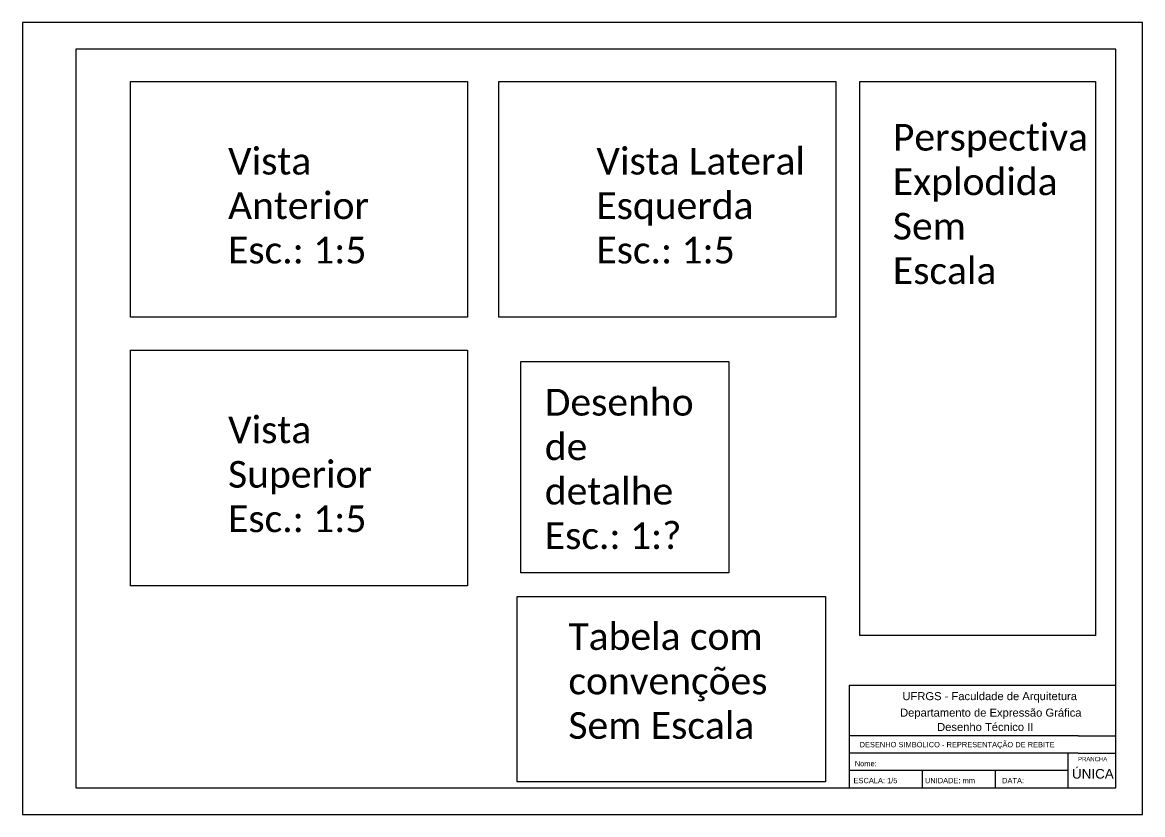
# Model space of a CAD drawing. Header units: metres. Extents: x 27 to 2003, y -349 to 849.
# Drawn here: x 27 to 447, y 111.9 to 408.9 of the extents above; entities that cross this region are included whole.
import ezdxf

# ---------------------------------------------------------------- set-up
doc = ezdxf.new("R2010")
doc.units = ezdxf.units.M
doc.header["$LTSCALE"] = 0.002
doc.layers.add('quadro-selo', color=3, linetype='Continuous')
doc.styles.get("Standard").update_dxf_attribs({"font": 'arial.ttf'})

msp = doc.modelspace()

# ---------------------------------------------------------------- linework, layer by layer
for points in [[(67.46, 386.66), (193.83, 386.66), (193.83, 298.36), (67.46, 298.36)], [(205.56, 386.66), (331.93, 386.66), (331.93, 298.36), (205.56, 298.36)], [(340.9, 386.66), (429.29, 386.66), (429.29, 179.01), (340.9, 179.01)], [(67.46, 285.94), (193.83, 285.94), (193.83, 197.64), (67.46, 197.64)], [(213.85, 281.8), (291.88, 281.8), (291.88, 202.47), (213.85, 202.47)], [(212.42, 193.68), (328.04, 193.68), (328.04, 124.18), (212.42, 124.18)]]:
    msp.add_lwpolyline(points, close=True)
at = {"layer": 'quadro-selo', "linetype": 'Continuous'}
for p, q in [((336.96, 160.38), (436.96, 160.38)), ((336.96, 160.38), (336.96, 121.88)), ((422.77, 141.38), (336.96, 141.38)), ((422.77, 141.38), (436.96, 141.38)), ((422.77, 134.88), (336.96, 134.88)), ((418.96, 134.88), (418.96, 121.88)), ((422.77, 134.88), (436.96, 134.88)), ((418.96, 128.38), (336.96, 128.38)), ((364.29, 128.38), (364.29, 121.88)), ((391.62, 128.38), (391.62, 121.88))]:
    msp.add_line(p, q, dxfattribs=at)
for points in [[(26.96, 111.88), (446.96, 111.88), (446.96, 408.88), (26.96, 408.88)], [(46.96, 121.88), (436.96, 121.88), (436.96, 398.88), (46.96, 398.88)]]:
    msp.add_lwpolyline(points, close=True, dxfattribs=at)

# ---------------------------------------------------------------- texts
at = {"char_height": 10, "attachment_point": 1}
for s, insert, width in [('{\\fCalibri|b0|i0|c0|p34;Perspectiva\\PExplodida\\PSem Escala}', (353.33, 370.8), 53.8592), ('{\\fCalibri|b0|i0|c0|p34;Vista Anterior\\PEsc.: 1:5}', (104.06, 361.83), 53.8592), ('{\\fCalibri|b0|i0|c0|p34;Vista Lateral Esquerda\\PEsc.: 1:5}', (242.16, 361.83), 78.0268), ('{\\fCalibri|b0|i0|c0|p34;Desenho de detalhe\\PEsc.: 1:?}', (222.83, 271.46), 53.8592), ('{\\fCalibri|b0|i0|c0|p34;Vista Superior\\PEsc.: 1:5}', (104.06, 261.11), 53.8592), ('{\\fCalibri|b0|i0|c0|p34;Tabela com convenções\\PSem Escala}', (231.68, 183.62), 102.318)]:
    msp.add_mtext(s, dxfattribs=dict(at, insert=insert, width=width))
at = {"layer": 'quadro-selo', "linetype": 'Continuous'}
for s, height, p in [('UFRGS - Faculdade de Arquitetura', 3, (356.91, 154.79)), ('Departamento de Expressão Gráfica', 3, (356.03, 148.61)), ('Desenho Técnico II', 3, (369.91, 143.23)), ('DESENHO SIMBÓLICO - REPRESENTAÇÃO DE REBITE', 2, (340.85, 137.12)), ('Nome:', 2, (339.04, 130)), ('PRANCHA', 1.6, (422.77, 131.89)), ('ÚNICA', 3.6, (420.49, 125.37)), ('ESCALA: 1/5', 2, (338.58, 123.64)), ('UNIDADE: mm', 2, (365.35, 123.64)), ('DATA: ', 2, (394.29, 123.62))]:
    msp.add_text(s, height=height, dxfattribs=at).set_placement(p)

doc.saveas('drawing.dxf')
